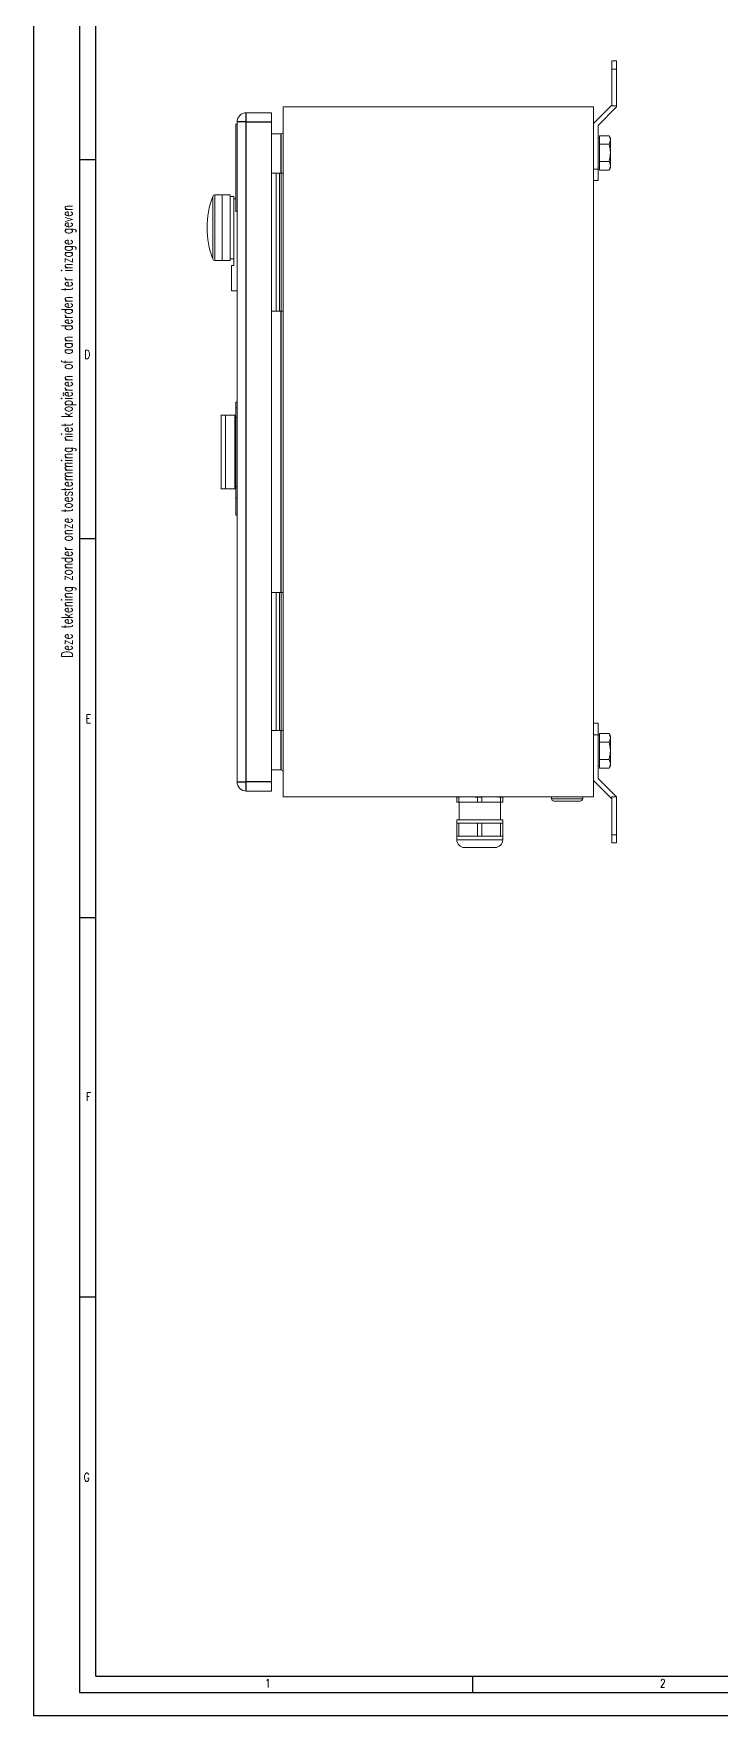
# Model space of a CAD drawing. Extents: x 4137 to 28680, y 2446 to 6814.
# Drawn here: x 6115 to 6413, y 2446 to 3177 of the extents above; entities that cross this region are included whole.
import ezdxf

# ---------------------------------------------------------------- set-up
doc = ezdxf.new("R2010")
doc.units = 0
doc.header["$LTSCALE"] = 0.5
doc.layers.get('0').update_dxf_attribs({"linetype": 'CONTINUOUS'})
doc.layers.add('DIM', color=5, linetype='CONTINUOUS')
doc.layers.add('VOL', color=2, linetype='CONTINUOUS')
doc.styles.get("Standard").update_dxf_attribs({"font": 'simplex.shx'})

msp = doc.modelspace()

# ---------------------------------------------------------------- linework, layer by layer
at = {"color": 7, "linetype": 'Continuous'}
for p, q in [((6114.69, 3633.6), (6114.69, 2445.6)), ((6134.69, 3623.6), (6134.69, 2455.6)), ((6141.69, 2462.6), (6141.69, 3616.6)), ((6141.69, 2462.6), (7409.29, 2462.6)), ((6134.69, 2455.6), (7786.69, 2455.6)), ((6114.69, 2445.6), (7796.69, 2445.6))]:
    msp.add_line(p, q, dxfattribs=at)
at = {"color": 7, "linetype": 'Continuous', "lineweight": 15}
for p, q in [((6366.17, 3164.96), (6368.17, 3164.96)), ((6366.17, 3161.45), (6366.17, 3164.96)), ((6366.17, 3161.45), (6368.17, 3161.45)), ((6366.17, 3145.79), (6366.17, 3161.45)), ((6368.17, 3164.96), (6368.17, 3161.45)), ((6368.17, 3161.45), (6368.17, 3145.51)), ((6223.17, 2844.96), (6223.17, 3144.96)), ((6223.17, 3144.96), (6358.17, 3144.96)), ((6358.17, 3137.79), (6366.17, 3145.79)), ((6358.17, 2844.96), (6358.17, 3144.96)), ((6360.17, 3136.96), (6368.17, 3144.96)), ((6366.17, 3145.51), (6366.17, 3145.79)), ((6368.17, 3145.51), (6366.17, 3145.51)), ((6368.17, 3145.51), (6368.17, 3144.96)), ((6202.67, 3099.46), (6202.67, 3137.46)), ((6203.17, 3137.46), (6202.67, 3137.46)), ((6203.17, 3138.46), (6203.17, 2851.46)), ((6218.17, 3142.46), (6207.17, 3142.46)), ((6218.17, 3138.46), (6218.17, 3142.46)), ((6218.17, 3138.46), (6218.17, 2851.46)), ((6202.57, 3129.86), (6202.67, 3129.86)), ((6202.57, 3129.86), (6202.57, 3127.58)), ((6222.37, 3133.21), (6218.17, 3133.21)), ((6360.17, 3117.96), (6360.17, 3136.96)), ((6360.77, 3131.46), (6360.17, 3131.46)), ((6360.77, 3130.59), (6360.77, 3132.47)), ((6360.77, 3132.47), (6364.88, 3132.47)), ((6360.77, 3128.71), (6360.77, 3130.59)), ((6365.47, 3131.46), (6364.88, 3132.47)), ((6365.47, 3130.59), (6365.47, 3131.46)), ((6365.47, 3124.96), (6365.47, 3130.59)), ((6202.57, 3127.58), (6202.67, 3127.58)), ((6202.57, 3127.58), (6202.57, 3119.6)), ((6360.77, 3128.71), (6364.88, 3128.71)), ((6360.77, 3124.96), (6360.77, 3128.71)), ((6360.77, 3121.21), (6360.77, 3124.96)), ((6365.47, 3119.33), (6365.47, 3124.96)), ((6202.57, 3119.6), (6202.67, 3119.6)), ((6202.57, 3119.6), (6202.57, 3117.32)), ((6202.57, 3117.32), (6202.67, 3117.32)), ((6202.57, 3117.32), (6202.57, 3109.34)), ((6218.17, 3116.11), (6220.17, 3116.11)), ((6220.17, 3056.11), (6220.17, 3116.11)), ((6220.17, 3116.11), (6221.67, 3116.11)), ((6221.67, 3116.11), (6221.67, 3056.11)), ((6221.67, 3116.11), (6222.37, 3116.11)), ((6222.37, 3056.11), (6222.37, 3116.11)), ((6222.37, 3116.11), (6223.17, 3116.11)), ((6358.17, 3117.96), (6360.17, 3117.96)), ((6360.17, 3118.46), (6360.77, 3118.46)), ((6360.17, 3112.96), (6360.17, 3117.96)), ((6360.77, 3121.21), (6364.88, 3121.21)), ((6360.77, 3119.33), (6360.77, 3121.21)), ((6360.77, 3117.45), (6360.77, 3119.33)), ((6360.77, 3117.45), (6364.88, 3117.45)), ((6364.88, 3117.45), (6365.47, 3118.46)), ((6365.47, 3118.46), (6365.47, 3119.33)), ((6202.57, 3109.34), (6202.57, 3107.06)), ((6202.57, 3109.34), (6202.67, 3109.34)), ((6358.17, 3112.96), (6360.17, 3112.96)), ((6196.67, 3106.71), (6193.52, 3106.71)), ((6196.67, 3092.46), (6196.67, 3106.71)), ((6200.17, 3106.7), (6196.67, 3106.7)), ((6200.17, 3092.46), (6200.17, 3106.7)), ((6201.67, 3106.04), (6200.17, 3106.04)), ((6201.67, 3104.96), (6201.67, 3106.04)), ((6202.67, 3104.96), (6201.67, 3104.96)), ((6201.67, 3075.96), (6201.67, 3104.96)), ((6202.57, 3107.06), (6202.67, 3107.06)), ((6203.17, 3099.46), (6202.67, 3099.46)), ((6196.67, 3078.21), (6196.67, 3092.46)), ((6200.17, 3078.22), (6200.17, 3092.46)), ((6200.17, 3078.89), (6201.67, 3078.89)), ((6193.52, 3078.21), (6196.67, 3078.21)), ((6196.67, 3078.22), (6200.17, 3078.22)), ((6200.67, 3064.96), (6200.67, 3075.96)), ((6200.67, 3075.96), (6201.67, 3075.96)), ((6203.17, 3064.96), (6200.67, 3064.96)), ((6218.17, 3056.11), (6220.17, 3056.11)), ((6220.17, 3056.11), (6221.67, 3056.11)), ((6222.37, 3056.11), (6221.67, 3056.11)), ((6222.37, 3056.11), (6223.17, 3056.11)), ((6203.17, 3016.59), (6202.66, 3016.59)), ((6202.66, 3014.09), (6202.66, 3016.59)), ((6203.17, 3014.09), (6202.66, 3014.09)), ((6202.66, 2974.96), (6202.66, 3014.09)), ((6196.17, 2978.96), (6196.17, 3010.96)), ((6196.17, 3010.96), (6198.17, 3010.96)), ((6198.17, 2978.96), (6198.17, 3010.96)), ((6198.17, 3010.96), (6202.17, 3010.96)), ((6202.17, 2978.96), (6202.17, 3010.96)), ((6202.17, 3009.96), (6203.17, 3009.96)), ((6196.17, 2978.96), (6198.17, 2978.96)), ((6198.17, 2978.96), (6202.17, 2978.96)), ((6202.17, 2979.96), (6203.17, 2979.96)), ((6202.66, 2967.46), (6202.66, 2974.96)), ((6203.17, 2974.96), (6202.66, 2974.96)), ((6203.17, 2967.46), (6202.66, 2967.46)), ((6218.17, 2933.81), (6220.17, 2933.81)), ((6220.17, 2873.81), (6220.17, 2933.81)), ((6220.17, 2933.81), (6221.67, 2933.81)), ((6221.67, 2933.81), (6221.67, 2873.81)), ((6221.67, 2933.81), (6222.37, 2933.81)), ((6222.37, 2873.81), (6222.37, 2933.81)), ((6222.37, 2933.81), (6223.17, 2933.81)), ((6218.17, 2873.81), (6220.17, 2873.81)), ((6220.17, 2873.81), (6221.67, 2873.81)), ((6222.37, 2873.81), (6221.67, 2873.81)), ((6222.37, 2873.81), (6223.17, 2873.81)), ((6358.17, 2876.96), (6360.17, 2876.96)), ((6360.17, 2871.96), (6360.17, 2876.96)), ((6358.17, 2871.96), (6360.17, 2871.96)), ((6360.17, 2871.96), (6360.17, 2852.96)), ((6360.77, 2871.46), (6360.17, 2871.46)), ((6360.77, 2870.59), (6360.77, 2872.47)), ((6360.77, 2872.47), (6364.88, 2872.47)), ((6360.77, 2868.71), (6360.77, 2870.59)), ((6360.77, 2864.96), (6360.77, 2868.71)), ((6360.77, 2868.71), (6364.88, 2868.71)), ((6365.47, 2871.46), (6364.88, 2872.47)), ((6365.47, 2870.59), (6365.47, 2871.46)), ((6365.47, 2864.96), (6365.47, 2870.59)), ((6360.77, 2861.21), (6360.77, 2864.96)), ((6360.77, 2861.21), (6364.88, 2861.21)), ((6360.77, 2859.33), (6360.77, 2861.21)), ((6360.77, 2857.45), (6360.77, 2859.33)), ((6365.47, 2859.33), (6365.47, 2864.96)), ((6365.47, 2858.46), (6365.47, 2859.33)), ((6218.17, 2856.71), (6222.37, 2856.71)), ((6366.17, 2844.13), (6358.17, 2852.13)), ((6360.17, 2858.46), (6360.77, 2858.46)), ((6360.17, 2852.96), (6368.17, 2844.96)), ((6360.77, 2857.45), (6364.88, 2857.45)), ((6364.88, 2857.45), (6365.47, 2858.46)), ((6207.17, 2847.46), (6218.17, 2847.46)), ((6218.17, 2847.46), (6218.17, 2851.46)), ((6223.17, 2844.96), (6358.17, 2844.96)), ((6298.67, 2844.8), (6299.63, 2844.8)), ((6298.67, 2842.71), (6298.67, 2844.8)), ((6299.63, 2844.8), (6301.12, 2844.96)), ((6299.63, 2842.71), (6299.63, 2844.8)), ((6307.7, 2842.71), (6307.7, 2844.8)), ((6307.7, 2844.8), (6309.63, 2844.8)), ((6309.63, 2844.8), (6311.12, 2844.96)), ((6309.63, 2842.71), (6309.63, 2844.8)), ((6317.7, 2842.71), (6317.7, 2844.8)), ((6317.7, 2844.8), (6318.67, 2844.8)), ((6318.67, 2844.8), (6318.67, 2844.96)), ((6318.67, 2842.71), (6318.67, 2844.8)), ((6339.92, 2844.96), (6339.92, 2844.16)), ((6353.42, 2844.16), (6353.42, 2844.96)), ((6368.17, 2844.96), (6366.17, 2844.96)), ((6366.17, 2844.96), (6366.17, 2844.13)), ((6368.17, 2844.96), (6368.17, 2828.47)), ((6299.63, 2842.71), (6298.67, 2842.71)), ((6307.7, 2842.71), (6299.63, 2842.71)), ((6299.66, 2842.71), (6299.66, 2835.06)), ((6309.63, 2842.71), (6307.7, 2842.71)), ((6317.7, 2842.71), (6309.63, 2842.71)), ((6317.67, 2835.06), (6317.67, 2842.71)), ((6318.67, 2842.71), (6317.7, 2842.71)), ((6340.92, 2843.16), (6352.42, 2843.16)), ((6366.17, 2828.47), (6366.17, 2844.13)), ((6298.67, 2835.06), (6298.67, 2833.51)), ((6298.67, 2835.06), (6318.67, 2835.06)), ((6298.67, 2827.91), (6298.67, 2833.51)), ((6299.63, 2833.51), (6298.67, 2833.51)), ((6299.63, 2827.91), (6299.63, 2833.51)), ((6303.67, 2833.51), (6299.63, 2833.51)), ((6307.7, 2833.51), (6303.67, 2833.51)), ((6307.7, 2827.91), (6307.7, 2833.51)), ((6309.63, 2833.51), (6307.7, 2833.51)), ((6309.63, 2827.91), (6309.63, 2833.51)), ((6313.67, 2833.51), (6309.63, 2833.51)), ((6317.7, 2833.51), (6313.67, 2833.51)), ((6317.7, 2827.91), (6317.7, 2833.51)), ((6318.67, 2833.51), (6317.7, 2833.51)), ((6318.67, 2833.51), (6318.67, 2835.06)), ((6318.67, 2827.91), (6318.67, 2833.51)), ((6298.67, 2827.91), (6298.67, 2826.36)), ((6298.67, 2827.91), (6299.63, 2827.91)), ((6299.63, 2827.91), (6303.67, 2827.91)), ((6302.07, 2822.96), (6315.26, 2822.96)), ((6303.67, 2827.91), (6307.7, 2827.91)), ((6307.7, 2827.91), (6309.63, 2827.91)), ((6309.63, 2827.91), (6313.67, 2827.91)), ((6313.67, 2827.91), (6317.7, 2827.91)), ((6317.7, 2827.91), (6318.67, 2827.91)), ((6318.67, 2826.36), (6318.67, 2827.91)), ((6368.17, 2828.47), (6366.17, 2828.47)), ((6366.17, 2824.96), (6366.17, 2828.47)), ((6366.17, 2824.96), (6368.17, 2824.96)), ((6368.17, 2824.96), (6368.17, 2828.47))]:
    msp.add_line(p, q, dxfattribs=at)
at = {"color": 8, "linetype": 'Continuous', "lineweight": 15}
for p, q in [((6192.59, 3078.86), (6192.59, 3106.06)), ((6339.92, 2844.16), (6353.42, 2844.16)), ((6298.67, 2826.36), (6318.67, 2826.36))]:
    msp.add_line(p, q, dxfattribs=at)
at = {"color": 7, "linetype": 'Continuous', "lineweight": 15}
for centre, radius, start, end in [((6207.17, 3138.46), 4, 90, 180), ((6222.37, 3134.01), 0.8, 270, 0), ((6228.8, 3092.46), 38.69, 159.41647, 200.58353), ((6193.52, 3105.71), 1, 90.01874, 159.41647), ((6193.52, 3079.21), 1, 200.58353, 270.01874), ((6222.37, 2855.91), 0.8, 0, 90), ((6207.17, 2851.46), 4, 180, 270), ((6340.92, 2844.16), 1, 180, 270), ((6352.42, 2844.16), 1, 270, 0), ((6302.07, 2826.36), 3.4, 180, 270), ((6315.26, 2826.36), 3.4, 270, 0)]:
    msp.add_arc(centre, radius, start, end, dxfattribs=at)
for points, knots in [([(6364.88, 3132.47), (6365.05, 3132.16), (6365.37, 3131.55), (6365.43, 3130.91), (6365.47, 3130.59)], [0, 0, 0, 0, 0.495459, 1, 1, 1, 1]), ([(6365.47, 3130.59), (6365.46, 3130.54), (6365.46, 3129.91), (6365.16, 3129.29), (6364.88, 3128.71)], [0, 0, 0, 0, 0.070213, 1, 1, 1, 1]), ([(6364.88, 3128.71), (6365.12, 3127.77), (6365.43, 3126.54), (6365.46, 3125.27), (6365.47, 3124.96)], [0, 0, 0, 0, 0.758147, 1, 1, 1, 1]), ([(6365.47, 3124.96), (6365.39, 3123.97), (6365.3, 3122.7), (6364.96, 3121.48), (6364.88, 3121.21)], [0, 0, 0, 0, 0.776286, 1, 1, 1, 1]), ([(6364.88, 3121.21), (6365.05, 3120.9), (6365.37, 3120.29), (6365.43, 3119.65), (6365.47, 3119.33)], [0, 0, 0, 0, 0.49546, 1, 1, 1, 1]), ([(6365.47, 3119.33), (6365.46, 3119.29), (6365.46, 3118.65), (6365.16, 3118.03), (6364.88, 3117.45)], [0, 0, 0, 0, 0.070217, 1, 1, 1, 1]), ([(6364.88, 2872.47), (6365.05, 2872.16), (6365.37, 2871.55), (6365.43, 2870.91), (6365.47, 2870.59)], [0, 0, 0, 0, 0.495459, 1, 1, 1, 1]), ([(6365.47, 2870.59), (6365.46, 2870.54), (6365.46, 2869.91), (6365.16, 2869.29), (6364.88, 2868.71)], [0, 0, 0, 0, 0.070215, 1, 1, 1, 1]), ([(6364.88, 2868.71), (6365.12, 2867.77), (6365.43, 2866.54), (6365.46, 2865.27), (6365.47, 2864.96)], [0, 0, 0, 0, 0.758149, 1, 1, 1, 1]), ([(6365.47, 2864.96), (6365.39, 2863.97), (6365.3, 2862.7), (6364.96, 2861.48), (6364.88, 2861.21)], [0, 0, 0, 0, 0.776287, 1, 1, 1, 1]), ([(6364.88, 2861.21), (6365.05, 2860.9), (6365.37, 2860.29), (6365.43, 2859.65), (6365.47, 2859.33)], [0, 0, 0, 0, 0.495458, 1, 1, 1, 1]), ([(6365.47, 2859.33), (6365.46, 2859.29), (6365.46, 2858.65), (6365.16, 2858.03), (6364.88, 2857.45)], [0, 0, 0, 0, 0.070215, 1, 1, 1, 1]), ([(6298.67, 2844.96), (6298.67, 2844.93), (6298.67, 2844.88), (6298.67, 2844.82), (6298.67, 2844.8)], [0, 0, 0, 0, 0.71857, 1, 1, 1, 1]), ([(6306.21, 2844.96), (6306.57, 2844.93), (6307.06, 2844.88), (6307.56, 2844.82), (6307.7, 2844.8)], [0, 0, 0, 0, 0.718571, 1, 1, 1, 1]), ([(6316.21, 2844.96), (6316.64, 2844.92), (6317.13, 2844.87), (6317.63, 2844.81), (6317.7, 2844.8)], [0, 0, 0, 0, 0.855511, 1, 1, 1, 1])]:
    msp.add_open_spline(points, degree=3, knots=knots, dxfattribs=at)
at = {"color": 8, "linetype": 'Continuous', "lineweight": 15}
for points, knots in [([(6193.52, 3092.46), (6193.52, 3093.39), (6193.52, 3095.26), (6193.52, 3097.95), (6193.52, 3100.43), (6193.52, 3102.6), (6193.52, 3104.39), (6193.52, 3105.7), (6193.52, 3106.55), (6193.52, 3106.66), (6193.52, 3106.71)], [0, 0, 0, 0, 0.1249995, 0.25, 0.3750003, 0.5000001, 0.6250001, 0.7500002, 0.875, 1, 1, 1, 1]), ([(6193.52, 3078.21), (6193.52, 3078.26), (6193.52, 3078.37), (6193.52, 3079.22), (6193.52, 3080.53), (6193.52, 3082.32), (6193.52, 3084.49), (6193.52, 3086.97), (6193.52, 3089.66), (6193.52, 3091.53), (6193.52, 3092.46)], [0, 0, 0, 0, 0.125, 0.25, 0.375, 0.5, 0.625, 0.75, 0.875, 1, 1, 1, 1])]:
    msp.add_open_spline(points, degree=3, knots=knots, dxfattribs=at)
at = {"layer": 'DIM', "color": 7}
for p, q in [((6141.69, 3122.03), (6134.69, 3122.03)), ((6141.69, 2957.17), (6134.69, 2957.17)), ((6141.69, 2792.32), (6134.69, 2792.32)), ((6141.69, 2627.46), (6134.69, 2627.46))]:
    msp.add_line(p, q, dxfattribs=at)
at = {"layer": 'DIM', "color": 7, "linetype": 'Continuous'}
msp.add_line((6305.49, 2462.6), (6305.49, 2455.6), dxfattribs=at)
at = {"layer": 'VOL'}
for p, q in [((6207.17, 3138.46), (6203.17, 3138.46)), ((6207.17, 3138.46), (6207.17, 3142.46)), ((6207.17, 2851.46), (6207.17, 3138.46)), ((6207.17, 3138.46), (6218.17, 3138.46)), ((6222.37, 3116.11), (6222.37, 3133.21)), ((6222.37, 2933.81), (6222.37, 3056.11)), ((6222.37, 2856.71), (6222.37, 2873.81)), ((6203.17, 2851.46), (6207.17, 2851.46)), ((6218.17, 2851.46), (6207.17, 2851.46)), ((6207.17, 2847.46), (6207.17, 2851.46))]:
    msp.add_line(p, q, dxfattribs=at)

# ---------------------------------------------------------------- texts
at = {"color": 7, "linetype": 'Continuous', "width": 0.69375}
msp.add_text('Deze tekening zonder onze toestemming niet kopiëren of aan derden ter inzage geven', height=4.7625, rotation=90, dxfattribs=at).set_placement((6131.59, 2905.47))
at = {"color": 7, "linetype": 'Continuous', "width": 0.75}
msp.add_text('1', height=3.7, dxfattribs=at).set_placement((6215.34, 2457.67))
at = {"layer": 'DIM', "color": 7, "width": 0.75}
for s, p in [('D', (6136.84, 3035.51)), ('E', (6137.35, 2877.09)), ('2', (6387.03, 2457.67))]:
    msp.add_text(s, height=3.7, dxfattribs=at).set_placement(p)
at = {"layer": 'VOL', "color": 7, "width": 0.75}
for s, p in [('F', (6137.48, 2712.75)), ('G', (6136.52, 2547.3))]:
    msp.add_text(s, height=3.7, dxfattribs=at).set_placement(p)

doc.saveas('drawing.dxf')
